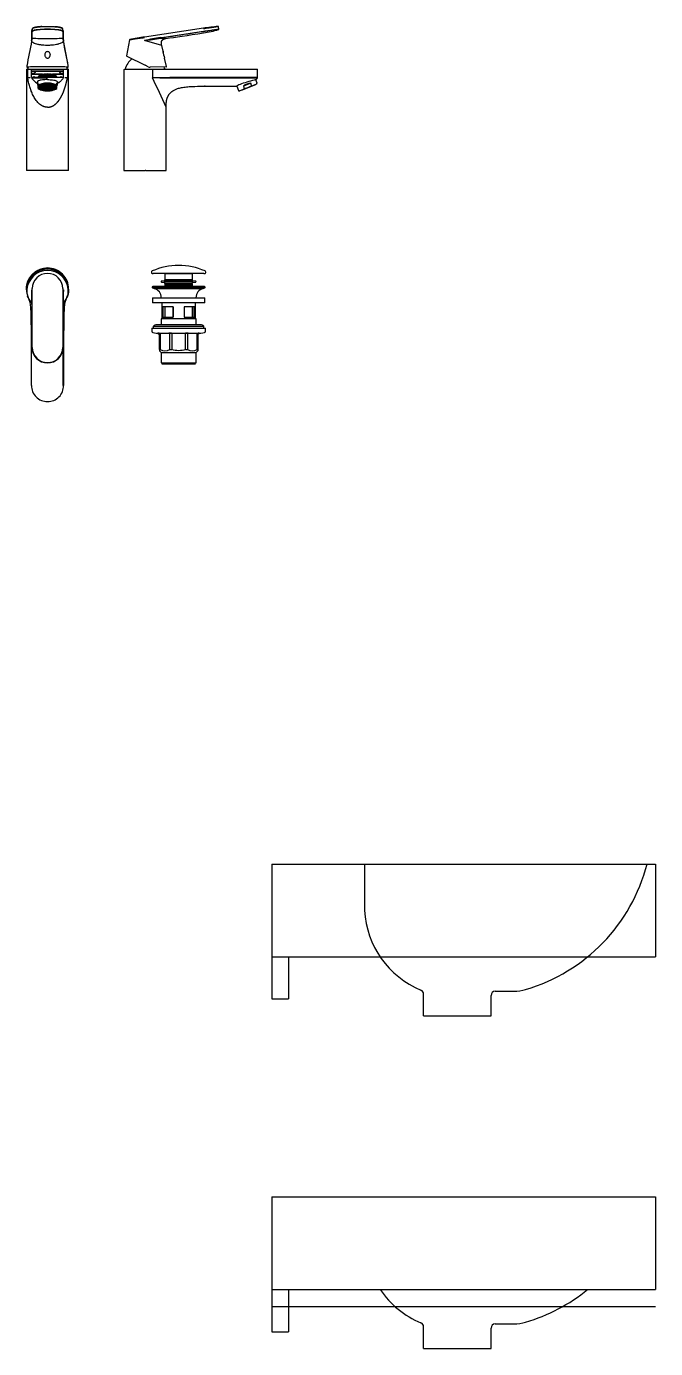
# Model space of a CAD drawing. Header units: millimetres. Extents: x 169 to 4368, y -1049 to 1924.
# Drawn here: x 718.3 to 792.9, y 1040.8 to 1197.5 of the extents above; entities that cross this region are included whole.
import ezdxf

# ---------------------------------------------------------------- set-up
doc = ezdxf.new("R2010")
doc.units = ezdxf.units.MM

msp = doc.modelspace()

# ---------------------------------------------------------------- linework, layer by layer
for p, q in [((718.934, 1196.931), (718.976, 1197.192)), ((718.934, 1196.923), (718.934, 1196.922)), ((718.98, 1197.209), (718.938, 1196.947)), ((722.645, 1196.947), (722.604, 1197.209)), ((722.649, 1196.931), (722.607, 1197.192)), ((722.65, 1196.922), (722.65, 1196.923)), ((739.279, 1197.283), (732.294, 1196.239)), ((734.178, 1196.11), (734.818, 1196.063)), ((741.116, 1197.199), (741.075, 1197.454)), ((723.24, 1192.923), (722.67, 1195.833)), ((730.5, 1195.889), (730.163, 1194.019)), ((734.327, 1195.252), (732.306, 1195.838)), ((734.485, 1194.554), (734.327, 1195.252)), ((734.516, 1194.517), (734.487, 1194.53)), ((734.531, 1194.241), (734.516, 1194.517)), ((730.179, 1193.988), (732.38, 1192.891)), ((732.718, 1192.722), (732.38, 1192.891)), ((734.893, 1192.757), (734.672, 1193.728)), ((718.294, 1192.369), (718.292, 1192.369)), ((718.292, 1192.369), (718.292, 1191.419)), ((718.292, 1191.419), (718.292, 1180.419)), ((718.314, 1192.41), (718.314, 1192.41)), ((718.387, 1192.67), (718.429, 1192.67)), ((718.431, 1192.369), (718.431, 1191.419)), ((718.478, 1192.419), (718.928, 1192.419)), ((722.702, 1192.158), (718.881, 1192.158)), ((720.193, 1191.819), (718.881, 1191.819)), ((720.098, 1191.794), (718.881, 1191.794)), ((718.882, 1191.958), (719.218, 1191.958)), ((718.882, 1191.869), (719.184, 1191.869)), ((718.883, 1191.435), (718.883, 1192.369)), ((718.883, 1192.369), (718.883, 1192.369)), ((720.792, 1192.369), (718.883, 1192.369)), ((718.933, 1192.419), (722.651, 1192.419)), ((719.765, 1191.559), (719.694, 1191.499)), ((722.701, 1192.369), (720.792, 1192.369)), ((722.701, 1191.819), (721.39, 1191.819)), ((722.703, 1191.794), (721.485, 1191.794)), ((721.889, 1191.499), (721.818, 1191.559)), ((722.211, 1192.044), (722.242, 1192.043)), ((722.366, 1191.958), (722.703, 1191.958)), ((722.399, 1191.869), (722.701, 1191.869)), ((722.655, 1192.419), (723.105, 1192.419)), ((722.701, 1192.369), (722.7, 1192.369)), ((722.701, 1191.435), (722.701, 1192.369)), ((723.152, 1192.369), (723.152, 1191.419)), ((723.154, 1192.67), (723.196, 1192.67)), ((723.28, 1192.4), (723.279, 1192.401)), ((723.291, 1192.369), (723.29, 1192.369)), ((723.291, 1191.419), (723.291, 1192.369)), ((723.291, 1180.419), (723.291, 1191.419)), ((729.857, 1192.369), (729.857, 1180.419)), ((732.357, 1192.419), (732.457, 1192.419)), ((734.864, 1192.72), (732.954, 1192.67)), ((733.201, 1192.419), (743.785, 1192.419)), ((733.218, 1192.369), (733.218, 1191.419)), ((743.785, 1192.419), (745.644, 1192.419)), ((745.694, 1191.432), (745.694, 1192.369)), ((719.598, 1190.941), (719.598, 1190.661)), ((719.694, 1190.505), (719.694, 1190.786)), ((719.694, 1190.486), (719.694, 1190.505)), ((719.694, 1190.149), (719.694, 1190.486)), ((719.892, 1190.427), (719.892, 1190.225)), ((720.167, 1190.248), (719.942, 1190.248)), ((720.167, 1190.24), (719.942, 1190.24)), ((719.944, 1190.006), (720.021, 1189.977)), ((720.185, 1190.301), (719.968, 1190.323)), ((719.968, 1190.165), (719.968, 1190.24)), ((720.176, 1190.186), (719.968, 1190.165)), ((720.191, 1190.308), (719.973, 1190.33)), ((720.179, 1190.178), (719.973, 1190.158)), ((720.051, 1190.088), (720.051, 1190.166)), ((720.226, 1190.126), (720.051, 1190.088)), ((720.245, 1190.358), (720.055, 1190.399)), ((720.235, 1190.119), (720.061, 1190.081)), ((720.255, 1190.364), (720.066, 1190.405)), ((720.167, 1190.248), (720.167, 1190.303)), ((720.167, 1190.244), (720.167, 1190.225)), ((720.184, 1190.021), (720.184, 1190.108)), ((720.319, 1190.072), (720.184, 1190.021)), ((720.191, 1190.308), (720.191, 1190.369)), ((720.343, 1190.407), (720.194, 1190.462)), ((720.332, 1190.066), (720.198, 1190.016)), ((720.357, 1190.412), (720.209, 1190.467)), ((720.255, 1190.364), (720.255, 1190.439)), ((720.517, 1190.237), (720.268, 1190.237)), ((720.517, 1190.25), (720.271, 1190.25)), ((720.328, 1190.237), (720.328, 1190.151)), ((720.529, 1190.195), (720.328, 1190.151)), ((720.542, 1190.182), (720.346, 1190.14)), ((720.545, 1190.29), (720.35, 1190.332)), ((720.357, 1190.412), (720.357, 1190.508)), ((720.358, 1189.97), (720.358, 1190.057)), ((720.449, 1190.029), (720.358, 1189.97)), ((720.47, 1190.445), (720.369, 1190.51)), ((720.563, 1190.301), (720.37, 1190.343)), ((720.466, 1190.025), (720.375, 1189.966)), ((720.488, 1190.448), (720.387, 1190.514)), ((720.488, 1190.448), (720.488, 1190.531)), ((720.514, 1190.176), (720.514, 1190.077)), ((720.619, 1190.145), (720.514, 1190.077)), ((720.517, 1190.296), (720.517, 1190.25)), ((720.517, 1190.244), (720.517, 1190.225)), ((720.639, 1190.33), (720.535, 1190.397)), ((720.648, 1190.137), (720.544, 1190.07)), ((720.562, 1189.937), (720.562, 1190.007)), ((720.608, 1190.001), (720.562, 1189.937)), ((720.563, 1190.379), (720.563, 1190.301)), ((720.67, 1190.336), (720.567, 1190.403)), ((720.62, 1190.469), (720.569, 1190.54)), ((720.627, 1189.999), (720.581, 1189.935)), ((720.64, 1190.471), (720.589, 1190.542)), ((720.64, 1190.471), (720.64, 1190.546)), ((720.651, 1190.286), (720.74, 1190.267)), ((720.67, 1190.417), (720.67, 1190.336)), ((720.698, 1190.298), (720.765, 1190.283)), ((720.74, 1190.267), (720.74, 1190.244)), ((720.765, 1190.283), (720.765, 1190.305)), ((720.767, 1190.187), (720.767, 1190.227)), ((720.774, 1190.347), (720.774, 1190.422)), ((720.774, 1190.122), (720.774, 1190.047)), ((720.782, 1190.478), (720.782, 1190.551)), ((720.782, 1189.991), (720.782, 1189.925)), ((720.802, 1190.478), (720.802, 1190.551)), ((720.802, 1189.991), (720.802, 1189.925)), ((720.809, 1190.347), (720.809, 1190.422)), ((720.809, 1190.122), (720.809, 1190.047)), ((720.817, 1190.187), (720.817, 1190.227)), ((720.819, 1190.283), (720.819, 1190.305)), ((720.885, 1190.298), (720.819, 1190.283)), ((720.932, 1190.286), (720.844, 1190.267)), ((720.844, 1190.244), (720.844, 1190.267)), ((720.914, 1190.417), (720.914, 1190.336)), ((720.914, 1190.336), (721.017, 1190.403)), ((720.935, 1190.137), (721.039, 1190.07)), ((720.944, 1190.471), (720.944, 1190.546)), ((720.944, 1190.471), (720.995, 1190.542)), ((720.944, 1190.33), (721.048, 1190.397)), ((720.956, 1189.999), (721.002, 1189.935)), ((720.963, 1190.469), (721.014, 1190.54)), ((720.964, 1190.145), (721.069, 1190.077)), ((720.975, 1190.001), (721.021, 1189.937)), ((721.021, 1190.379), (721.021, 1190.301)), ((721.021, 1190.301), (721.213, 1190.343)), ((721.021, 1189.937), (721.021, 1190.007)), ((721.038, 1190.29), (721.233, 1190.332)), ((721.041, 1190.182), (721.237, 1190.14)), ((721.054, 1190.195), (721.255, 1190.151)), ((721.066, 1190.296), (721.066, 1190.25)), ((721.066, 1190.25), (721.312, 1190.25)), ((721.067, 1190.225), (721.067, 1190.244)), ((721.067, 1190.237), (721.316, 1190.237)), ((721.069, 1190.176), (721.069, 1190.077)), ((721.095, 1190.448), (721.095, 1190.531)), ((721.095, 1190.448), (721.196, 1190.514)), ((721.113, 1190.445), (721.214, 1190.51)), ((721.117, 1190.025), (721.208, 1189.966)), ((721.134, 1190.029), (721.225, 1189.97)), ((721.225, 1189.97), (721.225, 1190.057)), ((721.226, 1190.412), (721.226, 1190.508)), ((721.226, 1190.412), (721.374, 1190.467)), ((721.241, 1190.407), (721.389, 1190.462)), ((721.251, 1190.066), (721.386, 1190.016)), ((721.255, 1190.237), (721.255, 1190.151)), ((721.264, 1190.072), (721.4, 1190.021)), ((721.328, 1190.364), (721.328, 1190.439)), ((721.328, 1190.364), (721.517, 1190.405)), ((721.338, 1190.358), (721.528, 1190.399)), ((721.349, 1190.119), (721.523, 1190.081)), ((721.357, 1190.126), (721.533, 1190.088)), ((721.393, 1190.308), (721.393, 1190.369)), ((721.393, 1190.308), (721.61, 1190.33)), ((721.398, 1190.301), (721.615, 1190.323)), ((721.4, 1190.021), (721.4, 1190.108)), ((721.404, 1190.178), (721.61, 1190.158)), ((721.408, 1190.186), (721.615, 1190.165)), ((721.417, 1190.248), (721.417, 1190.303)), ((721.417, 1190.248), (721.642, 1190.248)), ((721.417, 1190.225), (721.417, 1190.244)), ((721.417, 1190.24), (721.642, 1190.24)), ((721.533, 1190.088), (721.533, 1190.166)), ((721.562, 1189.977), (721.639, 1190.006)), ((721.615, 1190.165), (721.615, 1190.24)), ((721.692, 1190.225), (721.692, 1190.427)), ((721.889, 1190.505), (721.889, 1190.786)), ((721.889, 1190.486), (721.889, 1190.505)), ((721.889, 1190.149), (721.889, 1190.486)), ((721.985, 1190.661), (721.985, 1190.941)), ((743.225, 1190.435), (743.449, 1189.882)), ((743.46, 1189.873), (743.583, 1189.856)), ((745.577, 1190.659), (743.591, 1189.856)), ((743.75, 1189.921), (743.763, 1189.888)), ((745.432, 1190.562), (743.763, 1189.888)), ((744.877, 1190.786), (744.007, 1190.434)), ((744.007, 1190.434), (744.12, 1190.153)), ((744.99, 1190.505), (744.877, 1190.786)), ((745.432, 1190.562), (745.418, 1190.595)), ((745.662, 1190.776), (745.497, 1191.185)), ((745.583, 1190.664), (745.66, 1190.761)), ((734.856, 1180.419), (734.856, 1187.919)), ((723.291, 1180.419), (718.292, 1180.419)), ((729.857, 1180.419), (732.357, 1180.419)), ((732.457, 1180.419), (732.357, 1180.419)), ((732.457, 1180.419), (734.856, 1180.419)), ((733.109, 1168.38), (733.109, 1168.312)), ((733.195, 1168.213), (733.329, 1168.194)), ((739.34, 1168.194), (733.329, 1168.194)), ((734.668, 1168.194), (734.684, 1168.177)), ((737.984, 1168.177), (734.684, 1168.177)), ((734.684, 1168.177), (734.684, 1167.467)), ((737.984, 1168.177), (738.001, 1168.194)), ((737.984, 1167.467), (737.984, 1168.177)), ((739.34, 1168.194), (739.473, 1168.213)), ((739.559, 1168.312), (739.559, 1168.38)), ((718.292, 1166.264), (718.292, 1166.364)), ((718.336, 1166.264), (718.292, 1166.264)), ((723.241, 1166.319), (723.241, 1166.364)), ((723.291, 1166.264), (723.247, 1166.264)), ((723.291, 1166.364), (723.291, 1166.264)), ((739.438, 1166.51), (733.23, 1166.51)), ((739.438, 1166.509), (733.231, 1166.509)), ((733.231, 1166.509), (733.418, 1166.429)), ((739.409, 1166.654), (733.259, 1166.654)), ((739.25, 1166.429), (733.418, 1166.429)), ((733.444, 1166.429), (733.444, 1166.407)), ((739.224, 1166.407), (733.444, 1166.407)), ((734.635, 1167.322), (734.31, 1167.297)), ((734.31, 1167.197), (734.635, 1167.172)), ((734.677, 1167.435), (734.635, 1167.322)), ((738.033, 1167.322), (734.635, 1167.322)), ((738.033, 1167.172), (734.635, 1167.172)), ((734.635, 1167.172), (734.677, 1167.06)), ((737.984, 1167.467), (734.684, 1167.467)), ((734.824, 1166.967), (734.684, 1166.955)), ((737.984, 1166.955), (734.684, 1166.955)), ((734.684, 1166.955), (734.684, 1166.797)), ((737.984, 1166.797), (734.684, 1166.797)), ((734.684, 1166.797), (734.734, 1166.747)), ((734.724, 1167.027), (737.945, 1167.027)), ((737.934, 1166.747), (734.734, 1166.747)), ((734.824, 1167.027), (734.824, 1166.967)), ((737.844, 1166.967), (734.824, 1166.967)), ((735.234, 1166.747), (735.234, 1166.654)), ((737.434, 1166.654), (737.434, 1166.747)), ((737.844, 1166.967), (737.844, 1167.027)), ((737.984, 1166.955), (737.844, 1166.967)), ((737.934, 1166.747), (737.984, 1166.797)), ((737.984, 1166.797), (737.984, 1166.955)), ((738.033, 1167.322), (737.991, 1167.435)), ((737.991, 1167.06), (738.033, 1167.172)), ((738.358, 1167.297), (738.033, 1167.322)), ((738.033, 1167.172), (738.358, 1167.197)), ((739.224, 1166.407), (739.224, 1166.429)), ((739.25, 1166.429), (739.438, 1166.509)), ((718.434, 1165.503), (718.431, 1165.502)), ((733.234, 1165.31), (739.434, 1165.31)), ((733.234, 1165.31), (733.234, 1164.71)), ((739.434, 1164.71), (733.234, 1164.71)), ((734.284, 1165.338), (734.284, 1165.31)), ((734.334, 1164.71), (734.334, 1162.837)), ((738.334, 1162.837), (738.334, 1164.71)), ((738.384, 1165.31), (738.384, 1165.338)), ((739.434, 1164.71), (739.434, 1165.31)), ((734.444, 1164.257), (734.444, 1163.017)), ((735.688, 1164.257), (734.444, 1164.257)), ((734.7, 1164.257), (734.7, 1163.017)), ((735.681, 1164.257), (735.681, 1163.017)), ((735.681, 1164.257), (735.681, 1163.017)), ((735.687, 1163.017), (735.687, 1164.257)), ((735.688, 1163.017), (735.688, 1164.257)), ((736.988, 1164.257), (736.988, 1163.017)), ((738.227, 1164.257), (736.988, 1164.257)), ((737.969, 1164.204), (737.969, 1163.017)), ((737.969, 1164.202), (737.969, 1163.017)), ((737.97, 1163.017), (737.97, 1164.201)), ((737.971, 1163.017), (737.971, 1164.257)), ((737.971, 1164.257), (737.971, 1163.017)), ((738.227, 1163.017), (738.227, 1164.257)), ((733.159, 1161.737), (739.509, 1161.737)), ((733.159, 1161.737), (733.159, 1161.363)), ((733.334, 1161.967), (739.334, 1161.967)), ((733.334, 1161.967), (733.334, 1161.737)), ((738.934, 1162.117), (733.734, 1162.117)), ((738.399, 1162.837), (734.269, 1162.837)), ((734.269, 1162.837), (734.269, 1162.117)), ((734.444, 1163.017), (735.688, 1163.017)), ((736.988, 1163.017), (738.227, 1163.017)), ((738.399, 1162.117), (738.399, 1162.837)), ((739.334, 1161.737), (739.334, 1161.967)), ((739.509, 1161.363), (739.509, 1161.737)), ((733.283, 1161.215), (733.884, 1161.109)), ((733.751, 1161.133), (738.918, 1161.133)), ((734.01, 1161.134), (733.882, 1161.134)), ((734.049, 1160.935), (734.049, 1160.937)), ((734.049, 1160.937), (734.049, 1160.935)), ((734.049, 1159.192), (734.049, 1160.935)), ((734.144, 1160.935), (734.144, 1160.937)), ((734.144, 1160.935), (734.144, 1159.192)), ((735.5, 1161.134), (735.191, 1161.134)), ((735.293, 1160.937), (735.293, 1160.935)), ((735.293, 1159.192), (735.293, 1160.935)), ((735.522, 1160.935), (735.522, 1160.937)), ((735.522, 1160.935), (735.522, 1159.192)), ((737.146, 1160.937), (737.146, 1160.935)), ((737.146, 1159.192), (737.146, 1160.935)), ((737.478, 1161.134), (737.169, 1161.134)), ((737.376, 1160.935), (737.376, 1160.937)), ((737.376, 1160.935), (737.376, 1159.192)), ((738.524, 1160.937), (738.524, 1160.935)), ((738.524, 1159.192), (738.524, 1160.935)), ((738.619, 1160.935), (738.619, 1160.937)), ((738.619, 1160.937), (738.619, 1160.935)), ((738.619, 1160.935), (738.619, 1159.192)), ((738.786, 1161.134), (738.658, 1161.134)), ((738.785, 1161.109), (739.385, 1161.215)), ((738.786, 1161.134), (738.785, 1161.11)), ((718.934, 1159.449), (718.934, 1159.44)), ((722.65, 1159.44), (722.65, 1159.449)), ((734.049, 1159.192), (734.049, 1159.052)), ((734.049, 1159.192), (734.144, 1159.192)), ((734.049, 1159.052), (734.264, 1158.837)), ((734.264, 1158.837), (738.404, 1158.837)), ((734.264, 1158.837), (734.264, 1157.608)), ((735.293, 1159.192), (735.522, 1159.192)), ((737.146, 1159.192), (737.376, 1159.192)), ((738.404, 1158.837), (738.619, 1159.052)), ((738.404, 1157.608), (738.404, 1158.837)), ((738.524, 1159.192), (738.619, 1159.192)), ((738.619, 1159.192), (738.619, 1159.052)), ((734.264, 1157.608), (738.404, 1157.608)), ((734.264, 1157.608), (734.343, 1157.567)), ((738.334, 1157.467), (734.334, 1157.467)), ((738.326, 1157.567), (734.343, 1157.567)), ((734.384, 1157.567), (734.384, 1157.467)), ((738.284, 1157.467), (734.384, 1157.467)), ((738.284, 1157.467), (738.284, 1157.567)), ((738.326, 1157.567), (738.404, 1157.608)), ((747.379, 1098.195), (792.879, 1098.195)), ((747.379, 1098.195), (747.379, 1082.195)), ((758.379, 1098.195), (758.379, 1092.695)), ((792.879, 1098.195), (792.879, 1087.195)), ((747.379, 1087.195), (792.879, 1087.195)), ((749.379, 1087.195), (749.379, 1082.195)), ((773.879, 1083.121), (776.068, 1083.121)), ((747.379, 1082.195), (749.379, 1082.195)), ((765.379, 1080.195), (765.379, 1082.781)), ((773.379, 1080.195), (773.379, 1082.621)), ((765.379, 1080.195), (773.379, 1080.195)), ((747.379, 1058.752), (792.879, 1058.752)), ((747.379, 1058.752), (747.379, 1042.752)), ((792.879, 1058.752), (792.879, 1047.752)), ((747.379, 1047.752), (792.879, 1047.752)), ((749.379, 1047.752), (749.379, 1042.752)), ((747.379, 1045.752), (792.879, 1045.752)), ((747.379, 1042.752), (749.379, 1042.752)), ((765.379, 1040.752), (765.379, 1043.338)), ((773.379, 1040.752), (773.379, 1043.178)), ((773.879, 1043.678), (776.068, 1043.678)), ((765.379, 1040.752), (773.379, 1040.752))]:
    msp.add_line(p, q)
for centre, radius, start, end in [((710.308, 1196.369), 8.621, 356.57945, 358.60954), ((637.787, 1197.307), 81.148, 359.19008, 359.72836), ((718.983, 1196.923), 0.0495, 171.02213, 179.4698), ((522.002, 1198.286), 196.979, 359.36716, 359.58897), ((720.788, 1231.337), 35.274, 267.04521, 270.00663), ((720.795, 1231.364), 35.301, 269.99445, 272.95371), ((918.75, 1198.221), 196.147, 180.394, 180.61675), ((722.6, 1196.923), 0.0495, 0.74162, 8.97796), ((908.44, 1198.197), 185.795, 180.39327, 180.62837), ((730.521, 1196.333), 7.866, 181.26738, 183.50831), ((735.845, 1171.064), 25.425, 98.02741, 102.0264), ((742.041, 1146.218), 50.566, 98.95501, 101.09949), ((728.638, 1227.699), 32.071, 276.5672, 279.94741), ((743.212, 1172.357), 25.234, 95.0029, 98.96693), ((737.885, 1206.956), 10.32, 277.76421, 288.03634), ((741.027, 1197.448), 0.0477, 6.84128, 82.72729), ((741.066, 1197.191), 0.05, 278.56657, 9.29492), ((718.731, 1195.859), 0.183, 347.18006, 359.81563), ((722.904, 1195.856), 0.235, 180.39664, 192.34318), ((730.55, 1195.88), 0.05, 99.1993, 169.327), ((737.818, 1194.874), 3.348, 185.47406, 200.06812), ((718.948, 1192.795), 0.618, 167.9971, 176.85348), ((722.639, 1192.796), 0.615, 3.21028, 11.95688), ((732.357, 1191.779), 2.45, 129.21137, 164.85727), ((730.192, 1194.015), 0.03, 170.45886, 243.50167), ((718.34, 1192.372), 0.0459, 106.59262, 184.51867), ((718.84, 1192.785), 0.511, 175.53377, 184.20895), ((720.792, 1191.779), 2.45, 158.50146, 164.85727), ((718.48, 1192.37), 0.0485, 91.86898, 181.75613), ((718.572, 1133.1), 58.319, 89.82304, 90.13801), ((718.8, 1191.421), 0.0484, 181.90602, 193.68183), ((719.607, 1013.191), 178.246, 89.61935, 90.23301), ((719.447, 1650.395), 458.99, 269.93074, 270.16788), ((720.791, 1192.74), 2.322, 215.09152, 218.16723), ((718.907, 1191.894), 0.1, 270, 311.40962), ((720.791, 1192.74), 2.322, 218.16723, 220.09803), ((719.383, 1191.845), 0.2, 93, 178.1439), ((719.383, 1191.845), 0.2, 177.67127, 179.99939), ((719.383, 1191.586), 0.2, 180, 194.16161), ((719.382, 1191.586), 0.2, 180.18194, 180.65048), ((719.382, 1191.586), 0.2, 192.86479, 194.40515), ((721.865, 1099.193), 92.246, 89.48093, 90.66671), ((722.201, 1191.845), 0.2, 1.8561, 87), ((722.201, 1191.586), 0.2, 320.66523, 360), ((722.201, 1191.845), 0.2, 359.99039, 2.32873), ((720.792, 1192.74), 2.322, 319.95228, 321.70647), ((722.677, 1191.894), 0.1, 228.59038, 270), ((720.792, 1192.74), 2.322, 321.70647, 324.90845), ((722.652, 1191.435), 0.0484, 324.80893, 0.32489), ((722.659, 1191.433), 0.0415, 326.90454, 355.98781), ((722.782, 1191.421), 0.049, 346.35159, 358.03697), ((723.057, 903.541), 287.879, 89.98104, 90.04485), ((720.792, 1191.779), 2.45, 15.14273, 21.49854), ((723.168, 1188.456), 3.963, 88.94154, 90.9118), ((723.103, 1192.37), 0.049, 358.77713, 87.54793), ((723.241, 1192.369), 0.0498, 69.87813, 89.99138), ((722.746, 1192.784), 0.508, 355.85318, 4.77368), ((723.243, 1192.372), 0.046, 355.57079, 73.41976), ((729.907, 1192.369), 0.05, 90, 180), ((732.941, 1193.17), 0.5, 243.5, 271.5), ((733.567, 488.857), 702.562, 89.95724, 90.028464), ((662.2, 1156.051), 79.338, 23.68245, 26.4738), ((740.704, 109.106), 1082.333, 89.836902, 90.350065), ((740.468, 5471.819), 4280.415, 269.914649, 270.044405), ((732.357, 1191.779), 2.45, 15.14273, 22.46988), ((734.864, 1192.75), 0.03, 271.4986, 13.52266), ((744.612, 1092.449), 98.989, 89.37368, 90.47868), ((744.576, 1378.435), 187.031, 269.75785, 270.34063), ((744.512, 1192.098), 1.363, 318.21951, 329.57644), ((745.644, 1192.369), 0.0501, 0.00993, 92.70549), ((745.644, 1191.432), 0.05, 329.96759, 0), ((720.791, 1192.74), 2.322, 220.09803, 222.70314), ((720.791, 1192.74), 2.322, 222.70314, 232.72153), ((720.791, 1192.74), 2.322, 232.72153, 239.04211), ((720.061, 1190.244), 0.119, 178.20106, 181.79894), ((720.254, 1190.244), 0.0878, 177.55399, 180), ((720.792, 1189.614), 0.733, 88.63163, 91.36837), ((720.792, 1191.448), 1.401, 269.28419, 270.71581), ((720.792, 1188.81), 1.668, 89.65655, 90.34345), ((720.792, 1192.194), 2.269, 269.74747, 270.25253), ((721.329, 1190.244), 0.0878, 0, 2.44601), ((721.522, 1190.244), 0.119, 358.20106, 1.79894), ((720.792, 1192.74), 2.322, 300.95713, 305.25777), ((720.792, 1192.74), 2.322, 305.25777, 307.27804), ((720.792, 1192.74), 2.322, 307.27804, 317.29647), ((720.792, 1192.74), 2.322, 317.29647, 319.95228), ((744.491, 1188.341), 2.447, 106.76515, 121.9085), ((743.462, 1189.888), 0.015, 202, 262), ((743.585, 1189.87), 0.015, 262, 292), ((749.063, 1175.721), 15.867, 102.87133, 109.42889), ((745.571, 1190.673), 0.015, 292, 322), ((745.648, 1190.771), 0.015, 322, 22), ((720.792, 1166.364), 2.45, 90.00829, 180.00246), ((720.791, 1166.1), 2.46, 5.37537, 174.6244), ((720.792, 1166.364), 2.365, 16.94345, 162.80627), ((720.792, 1166.403), 1.817, 0.65737, 179.34263), ((720.791, 1166.364), 2.5, 359.99209, 89.99243), ((720.791, 1166.364), 2.45, 359.99849, 89.99173), ((733.249, 1168.38), 0.14, 112.98601, 180), ((733.209, 1168.312), 0.1, 180, 262), ((736.334, 1161.107), 8.04, 67.01399, 112.98601), ((739.459, 1168.312), 0.1, 278, 0), ((739.419, 1168.38), 0.14, 0, 67.01399), ((720.459, 1166.266), 2.167, 180.06378, 200.64234), ((720.997, 1166.068), 2.668, 174.33932, 181.69267), ((514.578, 1163.888), 204.35, 0.18552, 0.65994), ((940.416, 1163.806), 217.76, 179.35507, 179.80445), ((723.275, 1177.192), 10.828, 269.82045, 270.08387), ((720.47, 1166.067), 2.784, 358.38719, 5.43402), ((733.259, 1166.579), 0.075, 90, 247.30127), ((733.26, 1166.578), 0.075, 246.32428, 246.81277), ((733.184, 1165.338), 1.1, 0, 76.32798), ((734.314, 1167.247), 0.05, 94.5, 265.5), ((734.724, 1167.417), 0.05, 90, 159.53168), ((734.724, 1167.077), 0.05, 200.49201, 270), ((737.945, 1167.417), 0.05, 20.46832, 90), ((737.945, 1167.077), 0.05, 270, 339.50799), ((738.354, 1167.247), 0.05, 274.5, 85.5), ((739.484, 1165.338), 1.1, 103.67202, 180), ((739.409, 1166.579), 0.075, 292.69873, 90), ((739.408, 1166.578), 0.075, 293.18723, 293.67572), ((719.471, 1166.024), 1.142, 181.77313, 193.3108), ((720.791, 1166.322), 2.495, 193.00057, 221.59526), ((720.791, 1166.322), 2.495, 318.39333, 346.99846), ((722.116, 1166.024), 1.137, 346.63148, 358.21299), ((4235.626, 1157.175), 3512.977, 179.879724, 179.962923), ((734.885, 1164.127), 0.2, 139.45835, 157.95664), ((737.784, 1164.127), 0.2, 21.04013, 40.54165), ((737.785, 1164.127), 0.2, 21.48731, 40.54165), ((733.734, 1161.517), 0.6, 90, 131.40962), ((738.934, 1161.517), 0.6, 48.59038, 90), ((733.309, 1161.363), 0.15, 180, 260), ((733.847, 1160.935), 0.203, 0.71834, 79.90859), ((738.822, 1160.935), 0.203, 100.07662, 179.29643), ((738.822, 1160.935), 0.203, 177.61375, 179.28166), ((739.359, 1161.363), 0.15, 280, 0), ((720.792, 1159.465), 1.859, 180.76554, 359.23482), ((720.792, 1159.462), 1.816, 180.81904, 359.18095), ((734.719, 1160.3), 1.248, 242.59505, 297.40495), ((737.95, 1160.3), 1.248, 242.59505, 297.40495), ((720.778, 1154.921), 1.895, 179.58322, 270.41678), ((720.805, 1154.921), 1.895, 269.58322, 0.41678), ((771.577, 1103.447), 20.971, 286.33253, 345.49522), ((769.21, 1093.268), 10.846, 183.02871, 247.56105), ((764.879, 1082.781), 0.5, 0, 67.56105), ((773.879, 1082.621), 0.5, 90, 180), ((776.068, 1088.121), 5, 270, 286.33253), ((769.21, 1053.825), 10.846, 214.05185, 247.56105), ((771.577, 1064.004), 20.971, 286.33253, 309.19444), ((764.879, 1043.338), 0.5, 0, 67.56105), ((773.879, 1043.178), 0.5, 90, 180), ((776.068, 1048.678), 5, 270, 286.33253)]:
    msp.add_arc(centre, radius, start, end)
for centre, major_axis, ratio, start_param, end_param in [((720.792, 1194.145), (0, -0.372), 0.9000275, 1.5707963, 4.712389), ((718.342, 1192.369), (0.0353, -0.0355), 0.9975235, 2.3603199, 2.6730843), ((720.792, 1192.655), (-2.43, 0), 0.0261769, 3.3814976, 6.0432804), ((720.792, 1191.317), (-1.2, 0), 0.3746066, 3.410231, 6.0147822), ((720.792, 1191.486), (1.146, 0), 0.3746066, 3.1415927, 3.2160533), ((720.792, 1191.463), (1.123, 0), 0.3746066, 0.0320331, 3.1095595), ((720.792, 1191.389), (1.123, 0), 0.3746066, 0.4159141, 2.7256786), ((720.792, 1191.194), (-1.2, 0), 0.3746066, 3.7108518, 5.7139714), ((720.792, 1191.152), (1.123, 0), 0.3746066, 0.7383289, 2.4035073), ((720.792, 1191.069), (1.201, 0), 0.3746066, 0.9515844, 2.1889419), ((720.792, 1191.046), (-1.194, 0), 0.3746066, 4.1966589, 5.2269759), ((720.792, 1191.486), (1.146, 0), 0.3746066, 6.2087246, 6.2831853), ((723.241, 1192.369), (-0.0353, -0.0356), 0.9942094, 3.612256, 3.9250603), ((720.792, 1190.023), (1.177, -0.705), 0.2836582, 2.9060581, 3.7137103), ((720.792, 1190.329), (-1.193, 0), 0.3746066, 3.5454187, 5.8793592), ((720.792, 1190.317), (1.186, 0), 0.3746066, 3.5303536, 3.9167017), ((720.792, 1190.258), (-1.071, 0), 0.3746066, 0, 4.2403487), ((720.792, 1190.258), (-1.071, 0), 0.3746066, 5.1956234, 6.2831853), ((720.792, 1190.26), (-1.078, 0), 0.3746066, 0.3882923, 2.7655583), ((720.792, 1190.511), (-0.939, 0), 0.3746066, 0.2585016, 0.2879555), ((720.792, 1190.244), (-0.85, 0), 0.3746066, 6.0331509, 6.2714203), ((720.792, 1190.244), (-0.85, 0), 0.3746066, 0.011765, 0.2500344), ((720.792, 1190.244), (-0.85, 0), 0.3746066, -0.2735644, -0.2500344), ((720.792, 1190.244), (-0.85, 0), 0.3746066, 0.2500344, 0.2735644), ((720.792, 1190.244), (-0.85, 0), 0.3746066, -0.3894296, -0.2735644), ((720.792, 1190.244), (-0.85, 0), 0.3746066, 0.2735644, 0.5118338), ((720.792, 1190.244), (-0.85, 0), 0.3746066, 0.5118338, 0.5353638), ((720.792, 1190.244), (-0.85, 0), 0.3746066, 0.5353638, 0.7736332), ((720.792, 1190.244), (-0.85, 0), 0.3746066, 0.7736332, 0.7971632), ((720.792, 1190.244), (-0.625, 0), 0.3746066, -0.2778001, -0.2457987), ((720.792, 1190.244), (-0.85, 0), 0.3746066, 0.7971631, 1.0354326), ((720.792, 1190.244), (-0.625, 0), 0.3746066, -0.5395995, -0.5075981), ((720.792, 1190.258), (-1.071, 0), 0.3746066, 4.2403487, 5.1956234), ((720.792, 1190.244), (-0.525, 0), 0.3746066, 0.4902593, 0.5569383), ((720.792, 1190.244), (-0.625, 0), 0.3746066, -0.8013988, -0.7693975), ((720.792, 1190.244), (-0.85, 0), 0.3746066, 1.0354326, 1.0589625), ((720.792, 1190.244), (-0.85, 0), 0.3746066, 1.0589625, 1.297232), ((720.792, 1190.244), (-0.625, 0), 0.3746066, -1.0631982, -1.0311969), ((720.792, 1190.244), (-0.525, 0), 0.3746066, 1.013858, 1.0805371), ((720.792, 1190.244), (0.275, 0), 0.3746066, 3.0779133, 3.1415927), ((720.792, 1190.244), (-0.275, 0), 0.3746066, -0.5872782, -0.4599194), ((720.792, 1190.244), (-0.85, 0), 0.3746066, 1.297232, 1.3207619), ((720.792, 1190.244), (-0.85, 0), 0.3746066, 1.3207619, 1.5590313), ((720.792, 1190.244), (-0.625, 0), 0.3746066, -1.3249976, -1.2929963), ((720.792, 1190.244), (-0.275, 0), 0.3746066, -1.1108769, -0.9835182), ((720.792, 1190.267), (-0.052, 0), 0.3746066, 5.2576643, 6.2615088), ((720.792, 1190.267), (-0.215, 0), 0.3746066, 1.4542536, 1.687339), ((720.792, 1190.244), (0.85, 0), 0.3746066, 4.724154, 4.9624234), ((720.792, 1190.267), (0.052, 0), 0.3746066, 0.0216765, 1.0255211), ((720.792, 1190.244), (0.275, 0), 0.3746066, 0.9835182, 1.1108769), ((720.792, 1190.244), (0.625, 0), 0.3746066, 1.2929963, 1.3249976), ((720.792, 1190.244), (0.85, 0), 0.3746066, -1.3207619, -1.297232), ((720.792, 1190.244), (0.275, 0), 0.3746066, 0.4599194, 0.5872782), ((720.792, 1190.244), (0.85, 0), 0.3746066, -1.297232, -1.0589625), ((720.792, 1190.244), (0.525, 0), 0.3746066, -1.0805371, -1.013858), ((720.792, 1190.244), (-0.275, 0), 0.3746066, 3.1415927, 3.205272), ((720.792, 1190.244), (0.625, 0), 0.3746066, 1.0311969, 1.0631982), ((720.792, 1190.244), (0.85, 0), 0.3746066, -1.0589625, -1.0354326), ((720.792, 1190.244), (0.85, 0), 0.3746066, -1.0354326, -0.7971631), ((720.792, 1190.244), (0.625, 0), 0.3746066, 0.7693975, 0.8013988), ((720.792, 1190.244), (0.525, 0), 0.3746066, -0.5569383, -0.4902593), ((720.792, 1190.244), (0.625, 0), 0.3746066, 0.5075981, 0.5395995), ((720.792, 1190.244), (0.85, 0), 0.3746066, -0.7971632, -0.7736332), ((720.792, 1190.244), (0.625, 0), 0.3746066, 0.2457987, 0.2778001), ((720.792, 1190.244), (0.85, 0), 0.3746066, -0.7736332, -0.5353638), ((720.792, 1190.244), (0.85, 0), 0.3746066, -0.5353638, -0.5118338), ((720.792, 1190.244), (0.85, 0), 0.3746066, -0.5118338, -0.2735644), ((720.792, 1190.244), (0.85, 0), 0.3746066, 0.2735644, 0.3894296), ((720.792, 1190.244), (0.85, 0), 0.3746066, 0.2500344, 0.2735644), ((720.792, 1190.244), (0.85, 0), 0.3746066, -0.2735644, -0.2500344), ((720.792, 1190.244), (0.85, 0), 0.3746066, 0.011765, 0.2500344), ((720.792, 1190.244), (0.85, 0), 0.3746066, 6.0331509, 6.2714203), ((720.792, 1190.317), (1.186, 0), 0.3746066, -0.775109, -0.3887609), ((720.792, 1190.511), (0.939, 0), 0.3746066, -0.2879555, -0.2584345), ((720.792, 1190.023), (-1.177, -0.705), 0.2836582, 2.569475, 3.3771272), ((744.679, 1190.023), (1.107, 0.447), 0.5773503, 1.1669702, 1.9746224)]:
    msp.add_ellipse(centre, major_axis=major_axis, ratio=ratio, start_param=start_param, end_param=end_param)
for centre, major_axis in [((720.792, 1190.258), (-1.008, 0)), ((720.792, 1190.225), (0.9, 0)), ((720.792, 1190.225), (-0.87, 0)), ((720.792, 1190.225), (0.625, 0)), ((720.792, 1190.225), (-0.525, 0)), ((720.792, 1190.225), (-0.275, 0)), ((720.792, 1190.225), (-0.215, 0)), ((720.792, 1190.244), (-0.052, 0))]:
    msp.add_ellipse(centre, major_axis=major_axis, ratio=0.3746066)
for points, degree, knots in [([(718.969, 1196.11), (718.968, 1196.064), (718.955, 1196.008), (718.925, 1195.918), (718.915, 1195.884), (718.914, 1195.85)], 3, [0, 0, 0, 0, 0.5, 0.5, 0.95012333, 0.95012333, 0.95012333, 0.95012333]), ([(718.935, 1196.933), (718.937, 1196.967), (718.985, 1196.997), (719.123, 1197.044), (719.18, 1197.06), (719.315, 1197.09), (719.393, 1197.105), (719.65, 1197.144), (719.857, 1197.164), (720.304, 1197.192), (720.548, 1197.199), (720.912, 1197.199), (721.035, 1197.197), (721.273, 1197.19), (721.388, 1197.185), (721.613, 1197.171), (721.722, 1197.163), (721.923, 1197.143), (722.017, 1197.131), (722.19, 1197.105), (722.268, 1197.091), (722.402, 1197.061), (722.461, 1197.045), (722.554, 1197.012), (722.589, 1196.996), (722.636, 1196.965), (722.648, 1196.949), (722.649, 1196.933)], 3, [0.00267068, 0.00267068, 0.00267068, 0.00267068, 0.125, 0.125, 0.1875, 0.1875, 0.25, 0.25, 0.375, 0.375, 0.5, 0.5, 0.5625, 0.5625, 0.625, 0.625, 0.6875, 0.6875, 0.75, 0.75, 0.8125, 0.8125, 0.875, 0.875, 0.9375, 0.9375, 0.99737759, 0.99737759, 0.99737759, 0.99737759]), ([(720.105, 1197.477), (720.092, 1197.476), (720.055, 1197.474), (719.99, 1197.47), (719.915, 1197.464), (719.842, 1197.458), (719.771, 1197.451), (719.702, 1197.444), (719.636, 1197.436), (719.571, 1197.427), (719.51, 1197.418), (719.451, 1197.409), (719.394, 1197.399), (719.341, 1197.388), (719.291, 1197.377), (719.244, 1197.366), (719.201, 1197.354), (719.162, 1197.341), (719.125, 1197.328), (719.093, 1197.314), (719.064, 1197.299), (719.038, 1197.283), (719.016, 1197.266), (719, 1197.249), (718.988, 1197.232), (718.981, 1197.218), (718.978, 1197.205), (718.977, 1197.199), (718.976, 1197.196), (718.976, 1197.194)], 3, [0, 0, 0, 0, 0.0190756, 0.0604162, 0.1015498, 0.1424461, 0.1831946, 0.2240916, 0.2652748, 0.3067189, 0.3483938, 0.3902668, 0.4323039, 0.4744737, 0.5167504, 0.5591194, 0.6015834, 0.6441714, 0.6869507, 0.7300263, 0.7731304, 0.8175993, 0.8629423, 0.9001844, 0.9326972, 0.9618976, 0.9760999, 0.9885449, 1, 1, 1, 1]), ([(722.607, 1196.874), (722.607, 1196.892), (722.595, 1196.907), (722.549, 1196.94), (722.514, 1196.956), (722.423, 1196.988), (722.367, 1197.004), (722.235, 1197.035), (722.159, 1197.049), (721.907, 1197.088), (721.705, 1197.109), (721.268, 1197.136), (721.03, 1197.143), (720.675, 1197.143), (720.554, 1197.141), (720.322, 1197.134), (720.209, 1197.129), (719.989, 1197.116), (719.883, 1197.107), (719.686, 1197.087), (719.594, 1197.075), (719.425, 1197.049), (719.349, 1197.035), (719.218, 1197.005), (719.161, 1196.988), (719.069, 1196.956), (719.035, 1196.94), (718.988, 1196.908), (718.976, 1196.892), (718.976, 1196.874)], 3, [0, 0, 0, 0, 0.0625, 0.0625, 0.125, 0.125, 0.1875, 0.1875, 0.25, 0.25, 0.375, 0.375, 0.5, 0.5, 0.5625, 0.5625, 0.625, 0.625, 0.6875, 0.6875, 0.75, 0.75, 0.8125, 0.8125, 0.875, 0.875, 0.9375, 0.9375, 1, 1, 1, 1]), ([(722.607, 1197.193), (722.607, 1197.211), (722.595, 1197.228), (722.548, 1197.263), (722.513, 1197.28), (722.421, 1197.312), (722.365, 1197.327), (722.233, 1197.356), (722.157, 1197.369), (721.906, 1197.405), (721.703, 1197.423), (721.267, 1197.448), (721.029, 1197.454), (720.675, 1197.454), (720.555, 1197.453), (720.322, 1197.446), (720.21, 1197.442), (719.99, 1197.429), (719.884, 1197.422), (719.688, 1197.404), (719.596, 1197.393), (719.342, 1197.357), (719.208, 1197.329), (719.039, 1197.268), (718.992, 1197.238), (718.98, 1197.209)], 3, [0, 0, 0, 0, 0.0625, 0.0625, 0.125, 0.125, 0.1875, 0.1875, 0.25, 0.25, 0.375, 0.375, 0.5, 0.5, 0.5625, 0.5625, 0.625, 0.625, 0.6875, 0.6875, 0.75, 0.75, 0.875, 0.875, 0.98156101, 0.98156101, 0.98156101, 0.98156101]), ([(720.107, 1197.477), (720.11, 1197.477), (720.113, 1197.477), (720.328, 1197.49), (720.561, 1197.496), (720.906, 1197.496), (721.022, 1197.495), (721.249, 1197.488), (721.359, 1197.484), (721.549, 1197.473), (721.629, 1197.467), (721.706, 1197.46)], 3, [0.37319243, 0.37319243, 0.37319243, 0.37319243, 0.375, 0.375, 0.5, 0.5, 0.5625, 0.5625, 0.625, 0.625, 0.67354801, 0.67354801, 0.67354801, 0.67354801]), ([(722.608, 1197.195), (722.608, 1197.196), (722.607, 1197.203), (722.602, 1197.217), (722.593, 1197.236), (722.579, 1197.254), (722.562, 1197.27), (722.541, 1197.286), (722.515, 1197.301), (722.485, 1197.316), (722.45, 1197.33), (722.412, 1197.344), (722.371, 1197.356), (722.326, 1197.369), (722.278, 1197.38), (722.228, 1197.391), (722.174, 1197.402), (722.117, 1197.412), (722.058, 1197.421), (721.997, 1197.43), (721.932, 1197.438), (721.865, 1197.445), (721.795, 1197.453), (721.741, 1197.458), (721.714, 1197.46), (721.709, 1197.46)], 3, [0, 0, 0, 0, 0.0064001, 0.0456702, 0.0873404, 0.1277353, 0.1683409, 0.2141152, 0.2645344, 0.3163129, 0.3673961, 0.4177181, 0.4674385, 0.5166785, 0.5655001, 0.6139233, 0.6619428, 0.7095407, 0.7566944, 0.8033953, 0.8501581, 0.8970515, 0.9442379, 0.9916717, 1, 1, 1, 1]), ([(722.669, 1195.838), (722.67, 1195.848), (722.669, 1195.857), (722.667, 1195.875), (722.665, 1195.884), (722.657, 1195.914), (722.65, 1195.936), (722.635, 1195.984), (722.628, 1196.01), (722.618, 1196.062), (722.615, 1196.087), (722.614, 1196.11)], 3, [0, 0, 0, 0, 0.125, 0.125, 0.25, 0.25, 0.5, 0.5, 0.75, 0.75, 1, 1, 1, 1]), ([(730.539, 1195.929), (730.539, 1195.929), (730.55, 1195.931), (730.595, 1195.938), (730.628, 1195.943), (730.716, 1195.957), (730.771, 1195.965), (730.898, 1195.985), (730.97, 1195.996), (731.133, 1196.021), (731.222, 1196.034), (731.411, 1196.063), (731.514, 1196.078), (731.832, 1196.124), (732.059, 1196.156), (732.291, 1196.19)], 3, [0.50019413, 0.50019413, 0.50019413, 0.50019413, 0.5625, 0.5625, 0.625, 0.625, 0.6875, 0.6875, 0.75, 0.75, 0.8125, 0.8125, 0.875, 0.875, 1, 1, 1, 1]), ([(734.17, 1196.168), (734.488, 1196.215), (734.806, 1196.263), (735.124, 1196.31), (735.815, 1196.414), (736.507, 1196.517), (737.198, 1196.62), (737.889, 1196.723), (738.58, 1196.826), (739.271, 1196.929)], 3, [0, 0, 0, 0, 0.187157, 0.187157, 0.187157, 0.5935785, 0.5935785, 0.5935785, 1, 1, 1, 1]), ([(739.279, 1196.873), (738.656, 1196.779), (738.033, 1196.686), (737.41, 1196.593), (736.871, 1196.513), (736.332, 1196.432), (735.794, 1196.352), (735.255, 1196.271), (734.717, 1196.191), (734.178, 1196.11)], 3, [0, 0, 0, 0, 0.3665381, 0.3665381, 0.3665381, 0.683269, 0.683269, 0.683269, 1, 1, 1, 1]), ([(739.279, 1197.235), (739.394, 1197.252), (739.507, 1197.27), (739.73, 1197.304), (739.84, 1197.321), (740.051, 1197.354), (740.151, 1197.369), (740.341, 1197.398), (740.43, 1197.411), (740.672, 1197.447), (740.801, 1197.465), (740.976, 1197.49), (741.021, 1197.496), (741.022, 1197.496), (741.022, 1197.496), (741.022, 1197.496)], 3, [0, 0, 0, 0, 0.0625, 0.0625, 0.125, 0.125, 0.1875, 0.1875, 0.25, 0.25, 0.375, 0.375, 0.5, 0.5, 0.50120384, 0.50120384, 0.50120384, 0.50120384]), ([(739.279, 1196.931), (739.518, 1196.965), (739.761, 1196.996), (740.094, 1197.044), (740.2, 1197.06), (740.399, 1197.09), (740.493, 1197.105), (740.747, 1197.144), (740.884, 1197.164), (741.067, 1197.192), (741.116, 1197.199), (741.116, 1197.199), (741.116, 1197.199), (741.116, 1197.199)], 3, [0, 0, 0, 0, 0.125, 0.125, 0.1875, 0.1875, 0.25, 0.25, 0.375, 0.375, 0.5, 0.5, 0.50025416, 0.50025416, 0.50025416, 0.50025416]), ([(741.081, 1197.143), (741.081, 1197.143), (741.069, 1197.141), (741.024, 1197.134), (740.99, 1197.129), (740.9, 1197.116), (740.844, 1197.107), (740.715, 1197.087), (740.641, 1197.075), (740.474, 1197.049), (740.383, 1197.035), (740.189, 1197.005), (740.084, 1196.988), (739.867, 1196.956), (739.755, 1196.94), (739.525, 1196.908), (739.406, 1196.892), (739.288, 1196.874)], 3, [0.50152275, 0.50152275, 0.50152275, 0.50152275, 0.5625, 0.5625, 0.625, 0.625, 0.6875, 0.6875, 0.75, 0.75, 0.8125, 0.8125, 0.875, 0.875, 0.9375, 0.9375, 1, 1, 1, 1]), ([(718.908, 1195.779), (718.908, 1195.782), (718.907, 1195.795), (718.909, 1195.808), (718.91, 1195.818)], 3, [0.932531519, 0.932531519, 0.932531519, 0.932531519, 0.941794819, 0.977333935, 0.977333935, 0.977333935, 0.977333935]), ([(720.792, 1195.252), (720.791, 1195.252), (720.777, 1195.252), (720.631, 1195.252), (720.42, 1195.26), (720.169, 1195.282), (719.987, 1195.304), (719.815, 1195.331), (719.6, 1195.374), (719.363, 1195.439), (719.14, 1195.531), (719.014, 1195.615), (718.948, 1195.685), (718.918, 1195.733), (718.91, 1195.765), (718.908, 1195.779)], 3, [0, 0, 0, 0, 0.00016007, 0.01388499, 0.13833216, 0.20078963, 0.26324711, 0.32590807, 0.38856903, 0.51408227, 0.63972441, 0.76520647, 0.82449405, 0.88325684, 0.93253152, 0.93253152, 0.93253152, 0.93253152]), ([(722.669, 1195.838), (722.67, 1195.834), (722.681, 1195.794), (722.666, 1195.735), (722.615, 1195.664), (722.539, 1195.593), (722.398, 1195.509), (722.201, 1195.435), (722.013, 1195.383), (721.808, 1195.337), (721.577, 1195.3), (721.331, 1195.274), (721.14, 1195.26), (720.984, 1195.254), (720.868, 1195.252), (720.817, 1195.252), (720.792, 1195.252)], 3, [0, 0, 0, 0, 0.0136883, 0.1374401, 0.1998591, 0.262484, 0.3879938, 0.5136591, 0.5765157, 0.6392896, 0.7643545, 0.8267851, 0.8892157, 0.9515397, 0.9757671, 1, 1, 1, 1]), ([(720.467, 1194.148), (720.467, 1194.143), (720.467, 1194.138), (720.469, 1194.057), (720.488, 1193.983), (720.525, 1193.917)], 3, [0.24364038, 0.24364038, 0.24364038, 0.24364038, 0.25, 0.25, 0.35222607, 0.35222607, 0.35222607, 0.35222607]), ([(720.525, 1193.917), (720.533, 1193.902), (720.542, 1193.888), (720.579, 1193.836), (720.614, 1193.802), (720.695, 1193.754), (720.743, 1193.739), (720.839, 1193.739), (720.888, 1193.753), (720.969, 1193.802), (721.003, 1193.836), (721.041, 1193.887), (721.05, 1193.902), (721.058, 1193.917)], 3, [0.35222607, 0.35222607, 0.35222607, 0.35222607, 0.375, 0.375, 0.4375, 0.4375, 0.5, 0.5, 0.5625, 0.5625, 0.625, 0.625, 0.64821262, 0.64821262, 0.64821262, 0.64821262]), ([(721.058, 1193.917), (721.095, 1193.983), (721.114, 1194.058), (721.117, 1194.138), (721.117, 1194.143), (721.117, 1194.148)], 3, [0.64821262, 0.64821262, 0.64821262, 0.64821262, 0.75, 0.75, 0.75622, 0.75622, 0.75622, 0.75622]), ([(718.33, 1192.747), (718.331, 1192.742), (718.331, 1192.73), (718.335, 1192.713), (718.341, 1192.698), (718.349, 1192.686), (718.36, 1192.677), (718.373, 1192.671), (718.383, 1192.669), (718.387, 1192.67), (718.387, 1192.67)], 3, [0, 0, 0, 0, 0.1254846, 0.3325414, 0.4855277, 0.6164984, 0.7376297, 0.8674278, 0.99162, 1, 1, 1, 1]), ([(718.342, 1192.419), (718.341, 1192.419), (718.35, 1192.419), (718.358, 1192.419), (718.377, 1192.419), (718.412, 1192.419), (718.478, 1192.419)], 2, [0, 0, 0, 0.25, 0.25, 0.5, 0.5, 1, 1, 1]), ([(720.792, 1187.919), (720.759, 1187.919), (720.694, 1187.921), (720.596, 1187.933), (720.499, 1187.952), (720.402, 1187.978), (720.305, 1188.013), (720.156, 1188.078), (719.958, 1188.197), (719.739, 1188.381), (719.541, 1188.595), (719.314, 1188.898), (719.078, 1189.31), (718.913, 1189.695), (718.818, 1189.958), (718.758, 1190.134), (718.659, 1190.441), (718.562, 1190.795), (718.481, 1191.15), (718.448, 1191.33), (718.431, 1191.419)], 3, [0, 0, 0, 0, 0.0201449, 0.0404248, 0.0609485, 0.0818213, 0.1031432, 0.1250083, 0.184476, 0.249931, 0.3093643, 0.3749193, 0.4998745, 0.6248864, 0.6561455, 0.6874048, 0.7499215, 0.8749572, 0.9374812, 1, 1, 1, 1]), ([(718.883, 1192.369), (718.883, 1192.382), (718.888, 1192.395), (718.907, 1192.413), (718.919, 1192.419), (718.933, 1192.419)], 3, [0, 0, 0, 0, 0.5, 0.5, 1, 1, 1, 1]), ([(720.792, 1187.919), (720.892, 1187.919), (721.088, 1187.938), (721.321, 1188.006), (721.571, 1188.141), (721.829, 1188.349), (722.071, 1188.624), (722.251, 1188.876), (722.398, 1189.12), (722.535, 1189.384), (722.65, 1189.644), (722.749, 1189.903), (722.844, 1190.187), (722.934, 1190.473), (723.007, 1190.741), (723.06, 1190.958), (723.1, 1191.146), (723.129, 1191.292), (723.145, 1191.377), (723.152, 1191.419)], 6, [0, 0, 0, 0, 0, 0, 0, 0.1247705, 0.2419801, 0.2969935, 0.3555346, 0.4231784, 0.4798768, 0.5338349, 0.6207937, 0.6942907, 0.7370459, 0.7947516, 0.8821802, 0.9410901, 1, 1, 1, 1, 1, 1, 1]), ([(722.651, 1192.419), (722.664, 1192.419), (722.677, 1192.413), (722.695, 1192.395), (722.701, 1192.382), (722.701, 1192.369)], 3, [0, 0, 0, 0, 0.5, 0.5, 1, 1, 1, 1]), ([(722.692, 1191.406), (722.692, 1191.406), (722.692, 1191.406), (722.692, 1191.406), (722.692, 1191.406), (722.692, 1191.406)], 3, [0.892927278, 0.892927278, 0.892927278, 0.892927278, 0.90625, 0.90625, 0.912143757, 0.912143757, 0.912143757, 0.912143757]), ([(723.195, 1192.67), (723.196, 1192.67), (723.2, 1192.669), (723.21, 1192.671), (723.223, 1192.677), (723.234, 1192.686), (723.242, 1192.698), (723.247, 1192.711), (723.251, 1192.728), (723.252, 1192.74), (723.253, 1192.747)], 3, [0, 0, 0, 0, 0.0119531, 0.1325386, 0.2617197, 0.3859034, 0.5126364, 0.6529447, 0.8199002, 1, 1, 1, 1]), ([(729.907, 1192.419), (729.907, 1192.419), (730.173, 1192.419), (730.851, 1192.419), (731.123, 1192.419), (731.716, 1192.419), (732.033, 1192.419), (732.357, 1192.419)], 3, [0, 0, 0, 0, 0.5, 0.5, 0.75, 0.75, 1, 1, 1, 1]), ([(732.457, 1192.419), (732.555, 1192.419), (732.647, 1192.419), (732.737, 1192.419), (732.835, 1192.419), (733.019, 1192.419), (733.201, 1192.419)], 2, [0, 0, 0, 0.25, 0.25, 0.5, 0.5, 1, 1, 1]), ([(720.792, 1191.189), (720.685, 1191.189), (720.581, 1191.188), (720.377, 1191.179), (720.278, 1191.17), (720.004, 1191.133), (719.848, 1191.094), (719.631, 1190.993), (719.572, 1190.931), (719.565, 1190.837), (719.575, 1190.805), (719.597, 1190.776)], 3, [0, 0, 0, 0, 0.125, 0.125, 0.25, 0.25, 0.5, 0.5, 0.75, 0.75, 0.86917026, 0.86917026, 0.86917026, 0.86917026]), ([(720.792, 1191.189), (720.898, 1191.189), (721.002, 1191.188), (721.206, 1191.179), (721.305, 1191.17), (721.579, 1191.133), (721.735, 1191.094), (721.952, 1190.993), (722.011, 1190.931), (722.019, 1190.837), (722.008, 1190.805), (721.986, 1190.776)], 3, [0, 0, 0, 0, 0.125, 0.125, 0.25, 0.25, 0.5, 0.5, 0.75, 0.75, 0.86916999, 0.86916999, 0.86916999, 0.86916999]), ([(734.856, 1187.919), (734.856, 1188.662), (734.856, 1189.351), (735.387, 1190.02), (736.142, 1190.419), (736.718, 1190.419), (741.785, 1190.419), (742.021, 1190.419), (742.256, 1190.419), (742.492, 1190.419), (742.727, 1190.419), (742.962, 1190.419), (743.198, 1190.419)], 6, [0, 0, 0, 0, 0, 0, 0, 0.9556083, 0.9556083, 0.9556083, 0.9556083, 0.9556083, 0.9556083, 1, 1, 1, 1, 1, 1, 1]), ([(744.12, 1190.153), (744.121, 1190.152), (744.123, 1190.15), (744.127, 1190.149), (744.129, 1190.148), (744.135, 1190.148), (744.139, 1190.148), (744.143, 1190.149)], 3, [0, 0, 0, 0, 0.25, 0.25, 0.5, 0.5, 1, 1, 1, 1]), ([(744.143, 1190.149), (744.218, 1190.161), (744.292, 1190.178), (744.438, 1190.218), (744.509, 1190.241), (744.649, 1190.298), (744.717, 1190.33), (744.85, 1190.403), (744.915, 1190.443), (744.977, 1190.486)], 3, [0, 0, 0, 0, 0.25, 0.25, 0.5, 0.5, 0.75, 0.75, 1, 1, 1, 1]), ([(744.977, 1190.486), (744.98, 1190.488), (744.983, 1190.49), (744.988, 1190.495), (744.989, 1190.497), (744.99, 1190.501), (744.991, 1190.503), (744.99, 1190.505)], 3, [0, 0, 0, 0, 0.5, 0.5, 0.75, 0.75, 1, 1, 1, 1]), ([(718.292, 1166.364), (718.292, 1166.682), (718.38, 1167.265), (718.635, 1167.84), (719.069, 1168.352), (719.688, 1168.727), (720.437, 1168.864), (720.792, 1168.864)], 6, [0, 0, 0, 0, 0, 0, 0, 0.556769, 1, 1, 1, 1, 1, 1, 1]), ([(718.342, 1166.364), (718.329, 1166.364), (718.316, 1166.364), (718.297, 1166.364), (718.292, 1166.364), (718.292, 1166.364)], 3, [0, 0, 0, 0, 0.5, 0.5, 1, 1, 1, 1]), ([(718.976, 1159.442), (718.976, 1159.76), (718.976, 1160.078), (718.976, 1160.397), (718.976, 1161.033), (718.976, 1161.67), (718.976, 1162.306), (718.976, 1162.992), (718.976, 1163.677), (718.975, 1164.363), (718.975, 1165.048), (718.975, 1165.734), (718.975, 1166.419)], 3, [0, 0, 0, 0, 0.1368373, 0.1368373, 0.1368373, 0.4105118, 0.4105118, 0.4105118, 0.7052559, 0.7052559, 0.7052559, 1, 1, 1, 1]), ([(722.608, 1166.419), (722.608, 1166.101), (722.608, 1165.783), (722.608, 1165.464), (722.608, 1164.828), (722.608, 1164.191), (722.608, 1163.555), (722.608, 1162.869), (722.607, 1162.184), (722.607, 1161.498), (722.607, 1160.813), (722.607, 1160.127), (722.607, 1159.442)], 3, [0, 0, 0, 0, 0.1368372, 0.1368372, 0.1368372, 0.4105117, 0.4105117, 0.4105117, 0.7052558, 0.7052558, 0.7052558, 1, 1, 1, 1]), ([(718.883, 1154.935), (718.883, 1156.707), (718.884, 1158.479), (718.879, 1161.137), (718.878, 1162.023), (718.857, 1163.131), (718.851, 1163.352), (718.835, 1163.795), (718.824, 1164.016), (718.783, 1164.457), (718.755, 1164.679), (718.648, 1165.015), (718.592, 1165.135), (718.536, 1165.256)], 3, [0, 0, 0, 0, 0.5, 0.5, 0.75, 0.75, 0.8125, 0.8125, 0.875, 0.875, 0.9375, 0.9375, 0.97485894, 0.97485894, 0.97485894, 0.97485894]), ([(722.651, 1154.935), (722.651, 1155.17), (722.651, 1155.404), (722.651, 1155.638), (722.651, 1156.07), (722.651, 1156.503), (722.651, 1156.935), (722.651, 1158.377), (722.649, 1159.818), (722.659, 1161.98), (722.662, 1162.7), (722.696, 1163.781), (722.709, 1164.142), (722.779, 1164.641), (722.808, 1164.781), (722.852, 1164.918)], 3, [0, 0, 0, 0, 0.06600732, 0.06600732, 0.06600732, 0.18783245, 0.18783245, 0.18783245, 0.59391623, 0.59391623, 0.79695811, 0.79695811, 0.89847906, 0.89847906, 0.93889972, 0.93889972, 0.93889972, 0.93889972]), ([(723.041, 1165.243), (722.987, 1165.127), (722.933, 1165.011), (722.828, 1164.679), (722.8, 1164.458), (722.76, 1164.017), (722.749, 1163.795), (722.732, 1163.353), (722.726, 1163.131), (722.705, 1162.024), (722.704, 1161.138), (722.699, 1158.479), (722.701, 1156.707), (722.701, 1154.935)], 3, [0.02650228, 0.02650228, 0.02650228, 0.02650228, 0.0625, 0.0625, 0.125, 0.125, 0.1875, 0.1875, 0.25, 0.25, 0.5, 0.5, 1, 1, 1, 1]), ([(733.884, 1161.11), (733.9, 1161.106), (733.924, 1161.1), (733.956, 1161.083), (733.978, 1161.067), (733.996, 1161.05), (734.013, 1161.03), (734.03, 1161.001), (734.046, 1160.96), (734.048, 1160.93), (734.049, 1160.911)], 3, [0, 0, 0, 0, 0.1578901, 0.2852378, 0.3818234, 0.4523831, 0.5425613, 0.663962, 0.8165298, 1, 1, 1, 1]), ([(734.01, 1161.134), (734.021, 1161.131), (734.04, 1161.125), (734.066, 1161.11), (734.088, 1161.091), (734.115, 1161.057), (734.139, 1161.006), (734.143, 1160.96), (734.144, 1160.937)], 3, [0, 0, 0, 0, 0.1514234, 0.2510262, 0.3834452, 0.5015649, 0.7599922, 1, 1, 1, 1]), ([(735.293, 1160.937), (735.292, 1160.952), (735.29, 1160.982), (735.279, 1161.027), (735.265, 1161.063), (735.247, 1161.091), (735.231, 1161.11), (735.212, 1161.125), (735.199, 1161.131), (735.191, 1161.134)], 3, [0, 0, 0, 0, 0.1581552, 0.3245539, 0.4991426, 0.617079, 0.7493279, 0.8487786, 1, 1, 1, 1]), ([(735.5, 1161.134), (735.502, 1161.131), (735.505, 1161.125), (735.51, 1161.11), (735.514, 1161.091), (735.519, 1161.057), (735.523, 1161.006), (735.522, 1160.96), (735.522, 1160.937)], 3, [0, 0, 0, 0, 0.1514235, 0.2510262, 0.3834452, 0.5015648, 0.7599922, 1, 1, 1, 1]), ([(737.146, 1160.937), (737.146, 1160.952), (737.146, 1160.982), (737.147, 1161.027), (737.15, 1161.063), (737.154, 1161.091), (737.158, 1161.11), (737.163, 1161.125), (737.167, 1161.131), (737.169, 1161.134)], 3, [0, 0, 0, 0, 0.1581552, 0.324554, 0.4991427, 0.6170789, 0.7493279, 0.8487786, 1, 1, 1, 1]), ([(737.478, 1161.134), (737.47, 1161.131), (737.456, 1161.125), (737.437, 1161.11), (737.421, 1161.091), (737.401, 1161.057), (737.382, 1161.006), (737.378, 1160.96), (737.376, 1160.937)], 3, [0, 0, 0, 0, 0.1514234, 0.2510262, 0.3834452, 0.5015649, 0.7599922, 1, 1, 1, 1]), ([(738.524, 1160.937), (738.525, 1160.952), (738.526, 1160.982), (738.539, 1161.027), (738.558, 1161.063), (738.581, 1161.091), (738.603, 1161.11), (738.629, 1161.125), (738.647, 1161.131), (738.658, 1161.134)], 3, [0, 0, 0, 0, 0.1581552, 0.3245539, 0.4991426, 0.617079, 0.7493279, 0.8487786, 1, 1, 1, 1]), ([(738.619, 1160.911), (738.62, 1160.928), (738.622, 1160.952), (738.633, 1160.987), (738.645, 1161.012), (738.658, 1161.032), (738.675, 1161.053), (738.7, 1161.075), (738.738, 1161.098), (738.766, 1161.106), (738.785, 1161.11)], 3, [0, 0, 0, 0, 0.1577075, 0.284932, 0.3815319, 0.4521402, 0.5423475, 0.6636565, 0.8162945, 1, 1, 1, 1]), ([(737.146, 1159.192), (736.883, 1159.104), (736.614, 1159.052), (736.058, 1159.052), (735.786, 1159.104), (735.522, 1159.192)], 3, [0, 0, 0, 0, 0.5, 0.5, 1, 1, 1, 1])]:
    msp.add_open_spline(points, degree=degree, knots=knots)
for points, degree in [([(718.934, 1196.931), (718.934, 1196.931), (718.935, 1196.932), (718.935, 1196.933)], 3), ([(722.649, 1196.933), (722.649, 1196.932), (722.649, 1196.931), (722.649, 1196.931)], 3), ([(734.327, 1195.252), (734.268, 1195.511), (734.214, 1195.749), (734.395, 1196), (734.632, 1196.035), (734.818, 1196.063)], 5), ([(734.818, 1196.063), (735.919, 1196.228), (737.406, 1196.45), (739.28, 1196.731)], 3), ([(718.908, 1195.779), (718.713, 1194.774), (718.52, 1193.78), (718.329, 1192.799)], 3), ([(723.253, 1192.799), (723.062, 1193.78), (722.869, 1194.774), (722.673, 1195.779)], 3), ([(718.428, 1192.67), (718.429, 1192.67), (718.43, 1192.67), (718.431, 1192.67)], 3), ([(718.892, 1191.406), (718.892, 1191.406), (718.892, 1191.406), (718.892, 1191.406)], 3), ([(719.183, 1191.586), (719.183, 1191.586), (719.183, 1191.586), (719.183, 1191.586)], 3), ([(722.355, 1191.459), (722.355, 1191.459), (722.355, 1191.459), (722.355, 1191.459)], 3), ([(722.401, 1191.586), (722.401, 1191.586), (722.401, 1191.586), (722.401, 1191.586)], 3), ([(722.701, 1191.435), (722.701, 1191.435), (722.701, 1191.435), (722.701, 1191.435)], 3), ([(723.152, 1192.67), (723.153, 1192.67), (723.154, 1192.67), (723.155, 1192.67)], 3), ([(723.291, 1166.264), (723.292, 1166.212), (723.293, 1166.1), (723.279, 1165.933), (723.234, 1165.727), (723.152, 1165.502)], 5), ([(718.505, 1165.325), (718.478, 1165.383), (718.453, 1165.442), (718.431, 1165.502)], 3), ([(723.152, 1165.502), (723.127, 1165.436), (723.099, 1165.371), (723.07, 1165.306)], 3), ([(718.927, 1164.55), (718.93, 1162.56), (718.932, 1160.859), (718.934, 1159.449)], 3)]:
    msp.add_open_spline(points, degree=degree)

doc.saveas('drawing.dxf')
